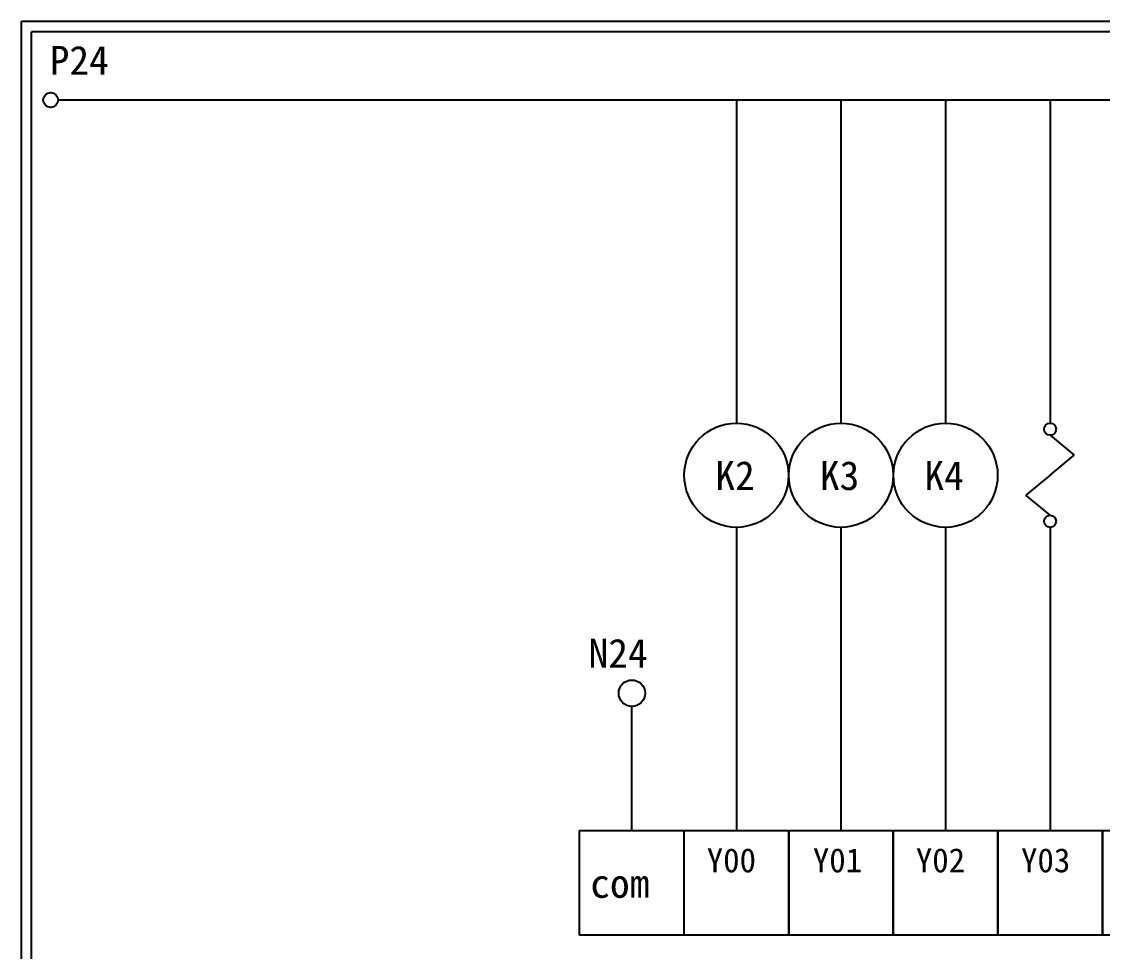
# Model space of a CAD drawing. Extents: x 889 to 1176, y 251 to 455.
# Drawn here: x 889.1 to 1023.5, y 339.5 to 455.2 of the extents above; entities that cross this region are included whole.
import ezdxf

# ---------------------------------------------------------------- set-up
doc = ezdxf.new("R2010")
doc.units = 0
doc.layers.add('圖框層', color=7, linetype='CONTINUOUS')
doc.layers.add('標尺寸層', color=3, linetype='CONTINUOUS')
doc.styles.add('CNS', font='romanc.shx', dxfattribs={"bigfont": 'chineset.shx'})
doc.styles.add('STSL', font='kaiu.ttf')

msp = doc.modelspace()

# ---------------------------------------------------------------- linework, layer by layer
at = {"layer": '圖框層', "color": 7}
for p, q in [((1176.07, 455.16), (889.07, 455.16)), ((889.07, 251.2), (889.07, 455.16)), ((1174.82, 453.91), (890.32, 453.91)), ((890.32, 252.44), (890.32, 453.91))]:
    msp.add_line(p, q, dxfattribs=at)
at = {"layer": '標尺寸層', "color": 7}
for p, q in [((893.61, 445.42), (1171.21, 445.42)), ((977.95, 445.42), (977.95, 405.22)), ((990.95, 445.42), (990.95, 405.22)), ((1003.95, 445.42), (1003.95, 405.22)), ((1016.95, 445.42), (1016.95, 405.22)), ((1016.95, 403.72), (1019.95, 401.23)), ((1016.95, 398.74), (1019.95, 401.23)), ((1016.95, 398.74), (1013.94, 396.25)), ((1016.95, 393.76), (1013.94, 396.25)), ((977.95, 392.26), (977.95, 354.55)), ((990.95, 392.26), (990.95, 354.55)), ((1003.95, 392.26), (1003.95, 354.55)), ((1016.95, 392.26), (1016.95, 354.55)), ((964.95, 354.55), (964.95, 369.99)), ((958.45, 354.55), (971.45, 354.55)), ((958.45, 341.55), (958.45, 354.55)), ((958.45, 341.55), (958.45, 354.55)), ((971.45, 354.55), (984.45, 354.55)), ((971.45, 341.55), (971.45, 354.55)), ((971.45, 341.55), (971.45, 354.55)), ((984.45, 354.55), (984.45, 341.55)), ((984.45, 354.55), (997.45, 354.55)), ((984.45, 341.55), (984.45, 354.55)), ((997.45, 354.55), (997.45, 341.55)), ((997.45, 354.55), (997.45, 341.55)), ((997.45, 354.55), (1010.45, 354.55)), ((997.45, 341.55), (997.45, 354.55)), ((1010.45, 354.55), (1010.45, 341.55)), ((1010.45, 354.55), (1010.45, 341.55)), ((1010.45, 354.55), (1023.45, 354.55)), ((1010.45, 341.55), (1010.45, 354.55)), ((1023.45, 354.55), (1023.45, 341.55)), ((1023.45, 354.55), (1023.45, 341.55)), ((1023.45, 354.55), (1036.45, 354.55)), ((1023.45, 341.55), (1023.45, 354.55)), ((971.45, 341.55), (958.45, 341.55)), ((984.45, 341.55), (971.45, 341.55)), ((997.45, 341.55), (984.45, 341.55)), ((1010.45, 341.55), (997.45, 341.55)), ((1023.45, 341.55), (1010.45, 341.55)), ((1036.45, 341.55), (1023.45, 341.55))]:
    msp.add_line(p, q, dxfattribs=at)
for centre, radius in [((892.69, 445.42), 0.92), ((977.95, 398.74), 6.48), ((990.95, 398.74), 6.48), ((1003.95, 398.74), 6.48), ((1016.95, 404.47), 0.751), ((1016.95, 393.01), 0.751), ((964.95, 371.63), 1.64)]:
    msp.add_circle(centre, radius, dxfattribs=at)

# ---------------------------------------------------------------- texts
at = {"layer": '圖框層', "color": 7, "style": 'STSL'}
for s, p in [('P24', (892.56, 448.55)), ('K2', (975.33, 396.9)), ('K3', (988.33, 396.9)), ('K4', (1001.33, 396.9)), ('N24', (959.57, 374.8)), ('com', (959.78, 346.18))]:
    msp.add_text(s, height=3.6, dxfattribs=at).set_placement(p)
at = {"layer": '標尺寸層', "color": 7, "char_height": 3, "attachment_point": 1, "style": 'CNS'}
for s, insert in [('\\pi2.734;{\\fMingLiU|b0|i0|c136|p49;Y00}', (971.53, 352.35)), ('\\pi2.9259;{\\fMingLiU|b0|i0|c136|p49;Y01}', (984.53, 352.35)), ('\\pi2.7318;{\\fMingLiU|b0|i0|c136|p49;Y02}', (997.53, 352.35)), ('\\pi2.8103;{\\fMingLiU|b0|i0|c136|p49;Y03}', (1010.53, 352.35))]:
    msp.add_mtext_dynamic_manual_height_columns(s, width=12, gutter_width=32.5, heights=[8.35], dxfattribs=dict(at, insert=insert))

doc.saveas('drawing.dxf')
